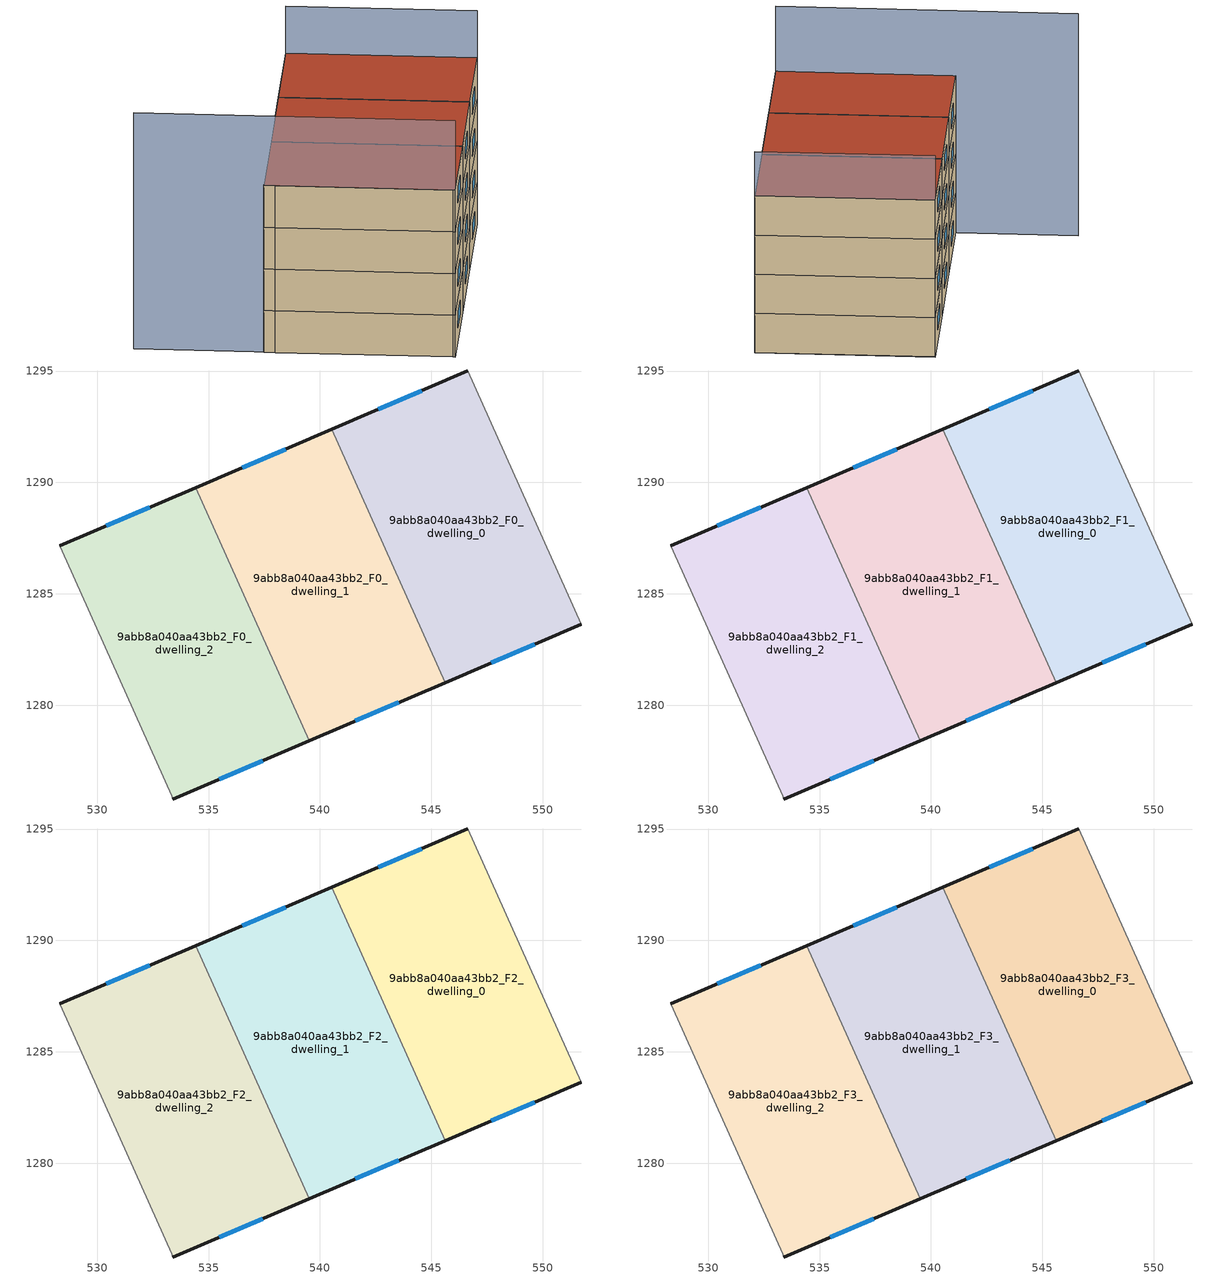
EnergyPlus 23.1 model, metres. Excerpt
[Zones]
9abb8a040aa43bb2_F0_dwelling_0
 floor ground (EU_floor_Construction): 546.64,1295 551.73,1283.62 545.62,1281.01 540.54,1292.39 z0
 wall outside (EU_wall_Construction): 546.64,1295 540.54,1292.39 / 545.62,1281.01 551.73,1283.62 z0:3
 wall adiabatic (EU_wall_Construction): 551.73,1283.62 546.64,1295 z0:3
 wall to 9abb8a040aa43bb2_F0_dwelling_1 (EU_wall_Construction): 540.54,1292.39 545.62,1281.01 z0:3
 window (EU_Window_Construction): 544.56,1294.11 542.61,1293.28 / 547.7,1281.9 549.65,1282.73 z1.02:1.98
9abb8a040aa43bb2_F0_dwelling_1
 floor ground (EU_floor_Construction): 540.54,1292.39 545.62,1281.01 539.51,1278.4 534.43,1289.77 z0
 wall outside (EU_wall_Construction): 540.54,1292.39 534.43,1289.77 / 539.51,1278.4 545.62,1281.01 z0:3
 wall to 9abb8a040aa43bb2_F0_dwelling_2 (EU_wall_Construction): 534.43,1289.77 539.51,1278.4 z0:3
 window (EU_Window_Construction): 538.46,1291.5 536.51,1290.66 / 541.59,1279.29 543.54,1280.12 z1.02:1.98
9abb8a040aa43bb2_F0_dwelling_2
 floor ground (EU_floor_Construction): 534.43,1289.77 539.51,1278.4 533.39,1275.78 533.33,1275.93 528.62,1286.47 528.32,1287.15 z0
 wall outside (EU_wall_Construction): 534.43,1289.77 528.32,1287.15 / 533.39,1275.78 539.51,1278.4 z0:3
 wall adiabatic (EU_wall_Construction): 528.32,1287.15 528.62,1286.47 533.33,1275.93 533.39,1275.78 z0:3
 window (EU_Window_Construction): 532.35,1288.88 530.4,1288.04 / 535.47,1276.67 537.43,1277.51 z1.02:1.98
9abb8a040aa43bb2_F1_dwelling_0
 floor to 9abb8a040aa43bb2_F0_dwelling_0 (EU_floor_Construction): 546.64,1295 551.73,1283.62 545.62,1281.01 540.53,1292.39 z3
 wall outside (EU_wall_Construction): 546.64,1295 540.54,1292.39 / 545.62,1281.01 551.73,1283.62 z3:6
 wall adiabatic (EU_wall_Construction): 551.73,1283.62 546.64,1295 z3:6
 wall to 9abb8a040aa43bb2_F1_dwelling_1 (EU_wall_Construction): 540.54,1292.39 545.62,1281.01 z3:6
 window (EU_Window_Construction): 544.56,1294.11 542.61,1293.28 / 547.7,1281.9 549.65,1282.73 z4.02:4.98
9abb8a040aa43bb2_F1_dwelling_1
 floor to 9abb8a040aa43bb2_F0_dwelling_1 (EU_floor_Construction): 540.53,1292.39 545.62,1281.01 539.51,1278.4 534.43,1289.77 z3
 wall outside (EU_wall_Construction): 540.54,1292.39 534.43,1289.77 / 539.51,1278.4 545.62,1281.01 z3:6
 wall to 9abb8a040aa43bb2_F1_dwelling_2 (EU_wall_Construction): 534.43,1289.77 539.51,1278.4 z3:6
 window (EU_Window_Construction): 538.46,1291.5 536.51,1290.66 / 541.59,1279.29 543.54,1280.12 z4.02:4.98
9abb8a040aa43bb2_F1_dwelling_2
 floor to 9abb8a040aa43bb2_F0_dwelling_2 (EU_floor_Construction): 534.43,1289.77 539.51,1278.4 533.39,1275.78 533.33,1275.93 528.62,1286.47 528.32,1287.15 z3
 wall outside (EU_wall_Construction): 534.43,1289.77 528.32,1287.15 / 533.39,1275.78 539.51,1278.4 z3:6
 wall adiabatic (EU_wall_Construction): 528.32,1287.15 528.62,1286.47 533.33,1275.93 533.39,1275.78 z3:6
 window (EU_Window_Construction): 532.35,1288.88 530.4,1288.04 / 535.47,1276.67 537.43,1277.51 z4.02:4.98
9abb8a040aa43bb2_F2_dwelling_0
 floor to 9abb8a040aa43bb2_F1_dwelling_0 (EU_floor_Construction): 546.64,1295 551.73,1283.62 545.62,1281.01 540.53,1292.39 z6
 wall outside (EU_wall_Construction): 546.64,1295 540.54,1292.39 / 545.62,1281.01 551.73,1283.62 z6:9
 wall adiabatic (EU_wall_Construction): 551.73,1283.62 546.64,1295 z6:9
 wall to 9abb8a040aa43bb2_F2_dwelling_1 (EU_wall_Construction): 540.54,1292.39 545.62,1281.01 z6:9
 window (EU_Window_Construction): 544.56,1294.11 542.61,1293.28 / 547.7,1281.9 549.65,1282.73 z7.02:7.98
9abb8a040aa43bb2_F2_dwelling_1
 floor to 9abb8a040aa43bb2_F1_dwelling_1 (EU_floor_Construction): 540.53,1292.39 545.62,1281.01 539.51,1278.4 534.43,1289.77 z6
 wall outside (EU_wall_Construction): 540.54,1292.39 534.43,1289.77 / 539.51,1278.4 545.62,1281.01 z6:9
 wall to 9abb8a040aa43bb2_F2_dwelling_2 (EU_wall_Construction): 534.43,1289.77 539.51,1278.4 z6:9
 window (EU_Window_Construction): 538.46,1291.5 536.51,1290.66 / 541.59,1279.29 543.54,1280.12 z7.02:7.98
9abb8a040aa43bb2_F2_dwelling_2
 floor to 9abb8a040aa43bb2_F1_dwelling_2 (EU_floor_Construction): 534.43,1289.77 539.51,1278.4 533.39,1275.78 533.33,1275.93 528.62,1286.47 528.32,1287.15 z6
 wall outside (EU_wall_Construction): 534.43,1289.77 528.32,1287.15 / 533.39,1275.78 539.51,1278.4 z6:9
 wall adiabatic (EU_wall_Construction): 528.32,1287.15 528.62,1286.47 533.33,1275.93 533.39,1275.78 z6:9
 window (EU_Window_Construction): 532.35,1288.88 530.4,1288.04 / 535.47,1276.67 537.43,1277.51 z7.02:7.98
9abb8a040aa43bb2_F3_dwelling_0
 floor to 9abb8a040aa43bb2_F2_dwelling_0 (EU_floor_Construction): 546.64,1295 551.73,1283.62 545.62,1281.01 540.53,1292.39 z9
 wall outside (EU_wall_Construction): 546.64,1295 540.54,1292.39 / 545.62,1281.01 551.73,1283.62 z9:12
 wall adiabatic (EU_wall_Construction): 551.73,1283.62 546.64,1295 z9:12
 wall to 9abb8a040aa43bb2_F3_dwelling_1 (EU_wall_Construction): 540.54,1292.39 545.62,1281.01 z9:12
 window (EU_Window_Construction): 544.56,1294.11 542.61,1293.28 / 547.7,1281.9 549.65,1282.73 z10.02:10.98
 roof outside (EU_roof_Construction): 551.73,1283.62 546.64,1295 540.54,1292.39 545.62,1281.01 z12
9abb8a040aa43bb2_F3_dwelling_1
 floor to 9abb8a040aa43bb2_F2_dwelling_1 (EU_floor_Construction): 540.53,1292.39 545.62,1281.01 539.51,1278.4 534.43,1289.77 z9
 wall outside (EU_wall_Construction): 540.54,1292.39 534.43,1289.77 / 539.51,1278.4 545.62,1281.01 z9:12
 wall to 9abb8a040aa43bb2_F3_dwelling_2 (EU_wall_Construction): 534.43,1289.77 539.51,1278.4 z9:12
 window (EU_Window_Construction): 538.46,1291.5 536.51,1290.66 / 541.59,1279.29 543.54,1280.12 z10.02:10.98
 roof outside (EU_roof_Construction): 545.62,1281.01 540.54,1292.39 534.43,1289.77 539.51,1278.4 z12
9abb8a040aa43bb2_F3_dwelling_2
 floor to 9abb8a040aa43bb2_F2_dwelling_2 (EU_floor_Construction): 534.43,1289.77 539.51,1278.4 533.39,1275.78 533.33,1275.93 528.62,1286.47 528.32,1287.15 z9
 wall outside (EU_wall_Construction): 534.43,1289.77 528.32,1287.15 / 533.39,1275.78 539.51,1278.4 z9:12
 wall adiabatic (EU_wall_Construction): 528.32,1287.15 528.62,1286.47 533.33,1275.93 533.39,1275.78 z9:12
 window (EU_Window_Construction): 532.35,1288.88 530.4,1288.04 / 535.47,1276.67 537.43,1277.51 z10.02:10.98
 roof outside (EU_roof_Construction): 539.51,1278.4 534.43,1289.77 528.32,1287.15 528.62,1286.47 533.33,1275.93 533.39,1275.78 z12
shading: 551.73,1283.62 546.64,1295 z0:15.4; 524.93,1294.91 533.39,1275.81 z0:17
[Building]
EU S2 Campaign: North Axis=0; Terrain=City; Solar Distribution=FullExterior
[Site:Location]
Vienna: Latitude=48; Longitude=16.5; Time Zone=1; Elevation=183
[SizingPeriod:WeatherFileDays]
AnnualSizingPeriod: Begin Month=1; Begin Day of Month=1; End Month=12; End Day of Month=31; Day of Week for Start Day=Monday; Use Weather File Daylight Saving Period=No; Use Weather File Rain and Snow Indicators=No
[MATERIAL]
EU_InternalMass_Material: Roughness=MediumRough; Thickness=0.1; Conductivity=1; Density=1800; Specific Heat=900; Thermal Absorptance=0.9; Solar Absorptance=0.7; Visible Absorptance=0.7
[MATERIAL:NOMASS] Roughness=MediumRough; Thermal Absorptance=0.9; Solar Absorptance=0.7; Visible Absorptance=0.7
Name | Thermal Resistance
EU_wall_NoMass | 0.942466
EU_roof_NoMass | 0.551687
EU_floor_NoMass | 0.66527
[WINDOWMATERIAL:SIMPLEGLAZINGSYSTEM]
EU_Window_SimpleGlazing: UFactor=2.03367; Solar Heat Gain Coefficient=0.65; Visible Transmittance=0.65
[CONSTRUCTION]
EU_wall_Construction: EU_wall_NoMass
EU_roof_Construction: EU_roof_NoMass
EU_floor_Construction: EU_floor_NoMass
EU_Window_Construction: EU_Window_SimpleGlazing
EU_InternalMass_Construction: EU_InternalMass_Material
[ZONE] Type=1; Multiplier=1; Ceiling Height=autocalculate; Floor Area=autocalculate; Part of Total Floor Area=Yes
Name | Volume
9abb8a040aa43bb2_F0_dwelling_0 | 248.275
9abb8a040aa43bb2_F1_dwelling_0; 9abb8a040aa43bb2_F2_dwelling_0; 9abb8a040aa43bb2_F3_dwelling_0 | 248.274
9abb8a040aa43bb2_F0_dwelling_1 | 248.283
9abb8a040aa43bb2_F1_dwelling_1; 9abb8a040aa43bb2_F2_dwelling_1; 9abb8a040aa43bb2_F3_dwelling_1; 9abb8a040aa43bb2_F0_dwelling_2; 9abb8a040aa43bb2_F1_dwelling_2; 9abb8a040aa43bb2_F2_dwelling_2; 9abb8a040aa43bb2_F3_dwelling_2 | 248.284
[INTERNALMASS] Construction=EU_InternalMass_Construction
Name | Zone or ZoneList | Surface Area
9abb8a040aa43bb2_F0_dwelling_0_EU_InternalMass | 9abb8a040aa43bb2_F0_dwelling_0 | 82.7582
9abb8a040aa43bb2_F0_dwelling_1_EU_InternalMass | 9abb8a040aa43bb2_F0_dwelling_1 | 82.7611
9abb8a040aa43bb2_F0_dwelling_2_EU_InternalMass | 9abb8a040aa43bb2_F0_dwelling_2 | 82.7613
9abb8a040aa43bb2_F1_dwelling_0_EU_InternalMass | 9abb8a040aa43bb2_F1_dwelling_0 | 82.7582
9abb8a040aa43bb2_F1_dwelling_1_EU_InternalMass | 9abb8a040aa43bb2_F1_dwelling_1 | 82.7611
9abb8a040aa43bb2_F1_dwelling_2_EU_InternalMass | 9abb8a040aa43bb2_F1_dwelling_2 | 82.7613
9abb8a040aa43bb2_F2_dwelling_0_EU_InternalMass | 9abb8a040aa43bb2_F2_dwelling_0 | 82.7582
9abb8a040aa43bb2_F2_dwelling_1_EU_InternalMass | 9abb8a040aa43bb2_F2_dwelling_1 | 82.7611
9abb8a040aa43bb2_F2_dwelling_2_EU_InternalMass | 9abb8a040aa43bb2_F2_dwelling_2 | 82.7613
9abb8a040aa43bb2_F3_dwelling_0_EU_InternalMass | 9abb8a040aa43bb2_F3_dwelling_0 | 82.7582
9abb8a040aa43bb2_F3_dwelling_1_EU_InternalMass | 9abb8a040aa43bb2_F3_dwelling_1 | 82.7611
9abb8a040aa43bb2_F3_dwelling_2_EU_InternalMass | 9abb8a040aa43bb2_F3_dwelling_2 | 82.7613
[OTHEREQUIPMENT] Fuel Type=Electricity; Design Level Calculation Method=Watts/Area; Power per Zone Floor Area=1; Fraction Latent=0; Fraction Radiant=0; Fraction Lost=0; Carbon Dioxide Generation Rate=0; EndUse Subcategory=EU_Step8_InternalGains
Name | Zone or ZoneList or Space or SpaceList | Schedule
EU_Step8_InternalGain_9abb8a040aa43bb2_F0_dwelling_0_f000 | 9abb8a040aa43bb2_F0_dwelling_0 | EU_Step8_GainSchedule_9abb8a040aa43bb2_F0_dwelling_0_f000
EU_Step8_InternalGain_9abb8a040aa43bb2_F0_dwelling_1_f000 | 9abb8a040aa43bb2_F0_dwelling_1 | EU_Step8_GainSchedule_9abb8a040aa43bb2_F0_dwelling_1_f000
EU_Step8_InternalGain_9abb8a040aa43bb2_F0_dwelling_2_f000 | 9abb8a040aa43bb2_F0_dwelling_2 | EU_Step8_GainSchedule_9abb8a040aa43bb2_F0_dwelling_2_f000
EU_Step8_InternalGain_9abb8a040aa43bb2_F1_dwelling_0_f000 | 9abb8a040aa43bb2_F1_dwelling_0 | EU_Step8_GainSchedule_9abb8a040aa43bb2_F1_dwelling_0_f000
EU_Step8_InternalGain_9abb8a040aa43bb2_F1_dwelling_1_f000 | 9abb8a040aa43bb2_F1_dwelling_1 | EU_Step8_GainSchedule_9abb8a040aa43bb2_F1_dwelling_1_f000
EU_Step8_InternalGain_9abb8a040aa43bb2_F1_dwelling_2_f000 | 9abb8a040aa43bb2_F1_dwelling_2 | EU_Step8_GainSchedule_9abb8a040aa43bb2_F1_dwelling_2_f000
EU_Step8_InternalGain_9abb8a040aa43bb2_F2_dwelling_0_f000 | 9abb8a040aa43bb2_F2_dwelling_0 | EU_Step8_GainSchedule_9abb8a040aa43bb2_F2_dwelling_0_f000
EU_Step8_InternalGain_9abb8a040aa43bb2_F2_dwelling_1_f000 | 9abb8a040aa43bb2_F2_dwelling_1 | EU_Step8_GainSchedule_9abb8a040aa43bb2_F2_dwelling_1_f000
EU_Step8_InternalGain_9abb8a040aa43bb2_F2_dwelling_2_f000 | 9abb8a040aa43bb2_F2_dwelling_2 | EU_Step8_GainSchedule_9abb8a040aa43bb2_F2_dwelling_2_f000
EU_Step8_InternalGain_9abb8a040aa43bb2_F3_dwelling_0_f000 | 9abb8a040aa43bb2_F3_dwelling_0 | EU_Step8_GainSchedule_9abb8a040aa43bb2_F3_dwelling_0_f000
EU_Step8_InternalGain_9abb8a040aa43bb2_F3_dwelling_1_f000 | 9abb8a040aa43bb2_F3_dwelling_1 | EU_Step8_GainSchedule_9abb8a040aa43bb2_F3_dwelling_1_f000
EU_Step8_InternalGain_9abb8a040aa43bb2_F3_dwelling_2_f000 | 9abb8a040aa43bb2_F3_dwelling_2 | EU_Step8_GainSchedule_9abb8a040aa43bb2_F3_dwelling_2_f000
[ZONEVENTILATION:DESIGNFLOWRATE] Schedule=EU_AlwaysOn; Design Flow Rate Calculation Method=AirChanges/Hour; Air Changes per Hour=0.530523; Ventilation Type=Natural; Fan Pressure Rise=0; Fan Total Efficiency=1; Constant Term Coefficient=1; Temperature Term Coefficient=0; Velocity Term Coefficient=0; Velocity Squared Term Coefficient=0; Minimum Indoor Temperature=-100; Maximum Indoor Temperature=100; Delta Temperature=-100; Minimum Outdoor Temperature=-100; Maximum Outdoor Temperature=100; Maximum Wind Speed=40
Name | Zone or ZoneList or Space or SpaceList
EU_ConstantAir_9abb8a040aa43bb2_F0_dwelling_0 | 9abb8a040aa43bb2_F0_dwelling_0
EU_ConstantAir_9abb8a040aa43bb2_F0_dwelling_1 | 9abb8a040aa43bb2_F0_dwelling_1
EU_ConstantAir_9abb8a040aa43bb2_F0_dwelling_2 | 9abb8a040aa43bb2_F0_dwelling_2
EU_ConstantAir_9abb8a040aa43bb2_F1_dwelling_0 | 9abb8a040aa43bb2_F1_dwelling_0
EU_ConstantAir_9abb8a040aa43bb2_F1_dwelling_1 | 9abb8a040aa43bb2_F1_dwelling_1
EU_ConstantAir_9abb8a040aa43bb2_F1_dwelling_2 | 9abb8a040aa43bb2_F1_dwelling_2
EU_ConstantAir_9abb8a040aa43bb2_F2_dwelling_0 | 9abb8a040aa43bb2_F2_dwelling_0
EU_ConstantAir_9abb8a040aa43bb2_F2_dwelling_1 | 9abb8a040aa43bb2_F2_dwelling_1
EU_ConstantAir_9abb8a040aa43bb2_F2_dwelling_2 | 9abb8a040aa43bb2_F2_dwelling_2
EU_ConstantAir_9abb8a040aa43bb2_F3_dwelling_0 | 9abb8a040aa43bb2_F3_dwelling_0
EU_ConstantAir_9abb8a040aa43bb2_F3_dwelling_1 | 9abb8a040aa43bb2_F3_dwelling_1
EU_ConstantAir_9abb8a040aa43bb2_F3_dwelling_2 | 9abb8a040aa43bb2_F3_dwelling_2
[HVACTEMPLATE:THERMOSTAT] Constant Heating Setpoint=20; Constant Cooling Setpoint=50
EU_HeatOnly_9abb8a040aa43bb2_F0_dwelling_0; EU_HeatOnly_9abb8a040aa43bb2_F0_dwelling_1; EU_HeatOnly_9abb8a040aa43bb2_F0_dwelling_2; EU_HeatOnly_9abb8a040aa43bb2_F1_dwelling_0; EU_HeatOnly_9abb8a040aa43bb2_F1_dwelling_1; EU_HeatOnly_9abb8a040aa43bb2_F1_dwelling_2; EU_HeatOnly_9abb8a040aa43bb2_F2_dwelling_0; EU_HeatOnly_9abb8a040aa43bb2_F2_dwelling_1; EU_HeatOnly_9abb8a040aa43bb2_F2_dwelling_2; EU_HeatOnly_9abb8a040aa43bb2_F3_dwelling_0; EU_HeatOnly_9abb8a040aa43bb2_F3_dwelling_1; EU_HeatOnly_9abb8a040aa43bb2_F3_dwelling_2
[HVACTEMPLATE:ZONE:IDEALLOADSAIRSYSTEM] System Availability Schedule=EU_AlwaysOn; Maximum Heating Supply Air Temperature=50; Minimum Cooling Supply Air Temperature=13; Maximum Heating Supply Air Humidity Ratio=0.0156; Minimum Cooling Supply Air Humidity Ratio=0.0077; Heating Limit=NoLimit; Cooling Limit=NoLimit; Heating Availability Schedule=EU_AlwaysOn; Cooling Availability Schedule=EU_CoolingOff; Dehumidification Control Type=ConstantSensibleHeatRatio; Cooling Sensible Heat Ratio=0.7; Dehumidification Setpoint=60; Humidification Control Type=None; Humidification Setpoint=30; Outdoor Air Method=None; Outdoor Air Flow Rate per Person=0.00944; Outdoor Air Flow Rate per Zone Floor Area=0; Outdoor Air Flow Rate per Zone=0; Demand Controlled Ventilation Type=None; Outdoor Air Economizer Type=NoEconomizer; Heat Recovery Type=None; Sensible Heat Recovery Effectiveness=0.7; Latent Heat Recovery Effectiveness=0.65
Name | Template Thermostat
9abb8a040aa43bb2_F0_dwelling_0 | EU_HeatOnly_9abb8a040aa43bb2_F0_dwelling_0
9abb8a040aa43bb2_F0_dwelling_1 | EU_HeatOnly_9abb8a040aa43bb2_F0_dwelling_1
9abb8a040aa43bb2_F0_dwelling_2 | EU_HeatOnly_9abb8a040aa43bb2_F0_dwelling_2
9abb8a040aa43bb2_F1_dwelling_0 | EU_HeatOnly_9abb8a040aa43bb2_F1_dwelling_0
9abb8a040aa43bb2_F1_dwelling_1 | EU_HeatOnly_9abb8a040aa43bb2_F1_dwelling_1
9abb8a040aa43bb2_F1_dwelling_2 | EU_HeatOnly_9abb8a040aa43bb2_F1_dwelling_2
9abb8a040aa43bb2_F2_dwelling_0 | EU_HeatOnly_9abb8a040aa43bb2_F2_dwelling_0
9abb8a040aa43bb2_F2_dwelling_1 | EU_HeatOnly_9abb8a040aa43bb2_F2_dwelling_1
9abb8a040aa43bb2_F2_dwelling_2 | EU_HeatOnly_9abb8a040aa43bb2_F2_dwelling_2
9abb8a040aa43bb2_F3_dwelling_0 | EU_HeatOnly_9abb8a040aa43bb2_F3_dwelling_0
9abb8a040aa43bb2_F3_dwelling_1 | EU_HeatOnly_9abb8a040aa43bb2_F3_dwelling_1
9abb8a040aa43bb2_F3_dwelling_2 | EU_HeatOnly_9abb8a040aa43bb2_F3_dwelling_2
[SIZING:ZONE] Zone Cooling Design Supply Air Temperature Input Method=SupplyAirTemperature; Zone Cooling Design Supply Air Temperature=13; Zone Heating Design Supply Air Temperature Input Method=SupplyAirTemperature; Zone Heating Design Supply Air Temperature=50; Zone Cooling Design Supply Air Humidity Ratio=0.008; Zone Heating Design Supply Air Humidity Ratio=0.008; Cooling Design Air Flow Method=DesignDay; Cooling Design Air Flow Rate=0; Cooling Minimum Air Flow per Zone Floor Area=0.000762; Cooling Minimum Air Flow=0; Cooling Minimum Air Flow Fraction=0.2; Heating Design Air Flow Method=DesignDay; Heating Design Air Flow Rate=0; Heating Maximum Air Flow per Zone Floor Area=0.002032; Heating Maximum Air Flow=0.141576; Heating Maximum Air Flow Fraction=0.3; Account for Dedicated Outdoor Air System=No; Dedicated Outdoor Air System Control Strategy=NeutralSupplyAir; Dedicated Outdoor Air Low Setpoint Temperature for Design=autosize; Dedicated Outdoor Air High Setpoint Temperature for Design=autosize; Zone Load Sizing Method=Sensible Load Only No Latent Load; Zone Latent Cooling Design Supply Air Humidity Ratio Input Method=HumidityRatioDifference; Zone Cooling Design Supply Air Humidity Ratio Difference=0.005; Zone Latent Heating Design Supply Air Humidity Ratio Input Method=HumidityRatioDifference; Zone Humidification Design Supply Air Humidity Ratio Difference=0.005
9abb8a040aa43bb2_F0_dwelling_0; 9abb8a040aa43bb2_F0_dwelling_1; 9abb8a040aa43bb2_F0_dwelling_2; 9abb8a040aa43bb2_F1_dwelling_0; 9abb8a040aa43bb2_F1_dwelling_1; 9abb8a040aa43bb2_F1_dwelling_2; 9abb8a040aa43bb2_F2_dwelling_0; 9abb8a040aa43bb2_F2_dwelling_1; 9abb8a040aa43bb2_F2_dwelling_2; 9abb8a040aa43bb2_F3_dwelling_0; 9abb8a040aa43bb2_F3_dwelling_1; 9abb8a040aa43bb2_F3_dwelling_2
[SCHEDULE:CONSTANT]
Name | Hourly Value
EU_AlwaysOn | 1
EU_CoolingOff | 0
[SCHEDULE:FILE] Column Number=1; Rows to Skip at Top=0; Number of Hours of Data=8760; Column Separator=Comma; Interpolate to Timestep=No; Minutes per Item=60; Adjust Schedule for Daylight Savings=Yes
Name | File
EU_Step8_GainSchedule_9abb8a040aa43bb2_F0_dwelling_0_f000 | ../../schedules/9abb8a040aa43bb2/9abb8a040aa43bb2_F0_dwelling_0_f000_gain.csv
EU_Step8_GainSchedule_9abb8a040aa43bb2_F0_dwelling_1_f000 | ../../schedules/9abb8a040aa43bb2/9abb8a040aa43bb2_F0_dwelling_1_f000_gain.csv
EU_Step8_GainSchedule_9abb8a040aa43bb2_F0_dwelling_2_f000 | ../../schedules/9abb8a040aa43bb2/9abb8a040aa43bb2_F0_dwelling_2_f000_gain.csv
EU_Step8_GainSchedule_9abb8a040aa43bb2_F1_dwelling_0_f000 | ../../schedules/9abb8a040aa43bb2/9abb8a040aa43bb2_F1_dwelling_0_f000_gain.csv
EU_Step8_GainSchedule_9abb8a040aa43bb2_F1_dwelling_1_f000 | ../../schedules/9abb8a040aa43bb2/9abb8a040aa43bb2_F1_dwelling_1_f000_gain.csv
EU_Step8_GainSchedule_9abb8a040aa43bb2_F1_dwelling_2_f000 | ../../schedules/9abb8a040aa43bb2/9abb8a040aa43bb2_F1_dwelling_2_f000_gain.csv
EU_Step8_GainSchedule_9abb8a040aa43bb2_F2_dwelling_0_f000 | ../../schedules/9abb8a040aa43bb2/9abb8a040aa43bb2_F2_dwelling_0_f000_gain.csv
EU_Step8_GainSchedule_9abb8a040aa43bb2_F2_dwelling_1_f000 | ../../schedules/9abb8a040aa43bb2/9abb8a040aa43bb2_F2_dwelling_1_f000_gain.csv
EU_Step8_GainSchedule_9abb8a040aa43bb2_F2_dwelling_2_f000 | ../../schedules/9abb8a040aa43bb2/9abb8a040aa43bb2_F2_dwelling_2_f000_gain.csv
EU_Step8_GainSchedule_9abb8a040aa43bb2_F3_dwelling_0_f000 | ../../schedules/9abb8a040aa43bb2/9abb8a040aa43bb2_F3_dwelling_0_f000_gain.csv
EU_Step8_GainSchedule_9abb8a040aa43bb2_F3_dwelling_1_f000 | ../../schedules/9abb8a040aa43bb2/9abb8a040aa43bb2_F3_dwelling_1_f000_gain.csv
EU_Step8_GainSchedule_9abb8a040aa43bb2_F3_dwelling_2_f000 | ../../schedules/9abb8a040aa43bb2/9abb8a040aa43bb2_F3_dwelling_2_f000_gain.csv
